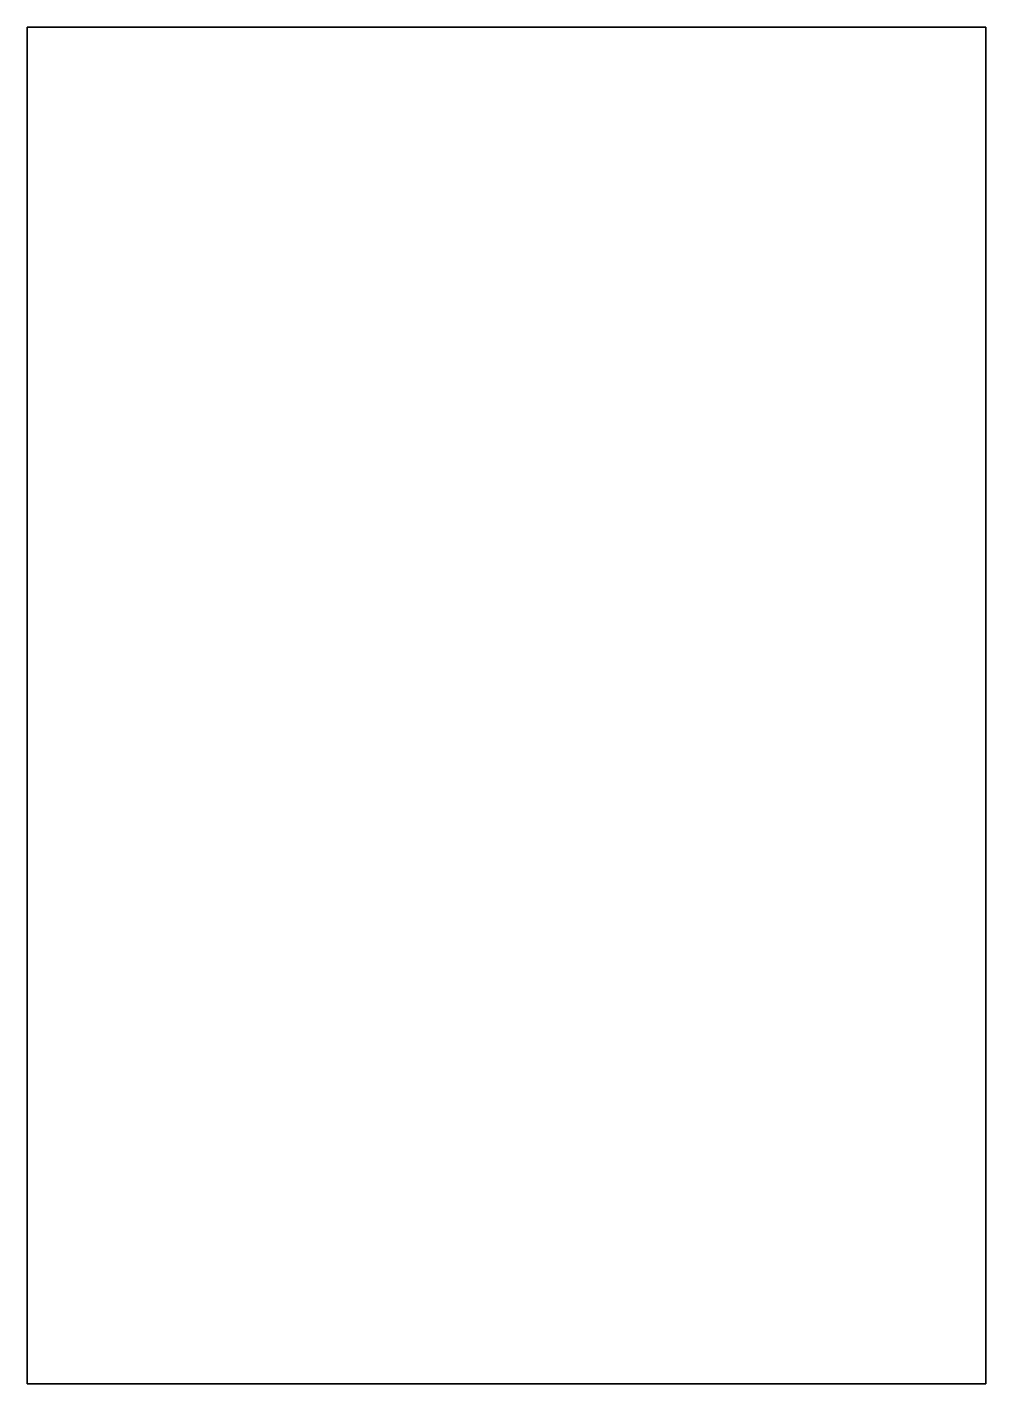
# Paper-space layout 'Лист1' of a CAD drawing. Header units: millimetres. Extents: x -1551 to -957, y -324 to 517.
# The model-space entities are those that its viewports show. They can reach past a viewport. Long polylines and large blocks are cut down to what shows.
import ezdxf

# ---------------------------------------------------------------- set-up
doc = ezdxf.new("R2010")
doc.units = ezdxf.units.MM
doc.layers.get('0').update_dxf_attribs({"lineweight": 35})
doc.layers.add('Format', color=7, linetype='Continuous', lineweight=70)
doc.layers.add('Tonk', color=7, linetype='Continuous', lineweight=35)

msp = doc.modelspace()

# ---------------------------------------------------------------- linework, layer by layer
at = {"lineweight": 35}
msp.add_line((1378.23, 5.64), (784.23, 5.64), dxfattribs=at)
at = {"layer": 'Format', "lineweight": 35}
for p, q in [((784.23, 846.64), (784.23, 5.64)), ((1378.23, 846.64), (784.23, 846.64)), ((1378.23, 5.64), (1378.23, 846.64))]:
    msp.add_line(p, q, dxfattribs=at)

psp = doc.layouts.new('Лист1')

# ---------------------------------------------------------------- viewports
at = {"layer": 'Tonk'}
psp.add_viewport(center=(-1254, 96.57), size=(594, 841), view_center_point=(1081.23, 426.14), view_height=841, dxfattribs=at)

doc.saveas('drawing.dxf')
